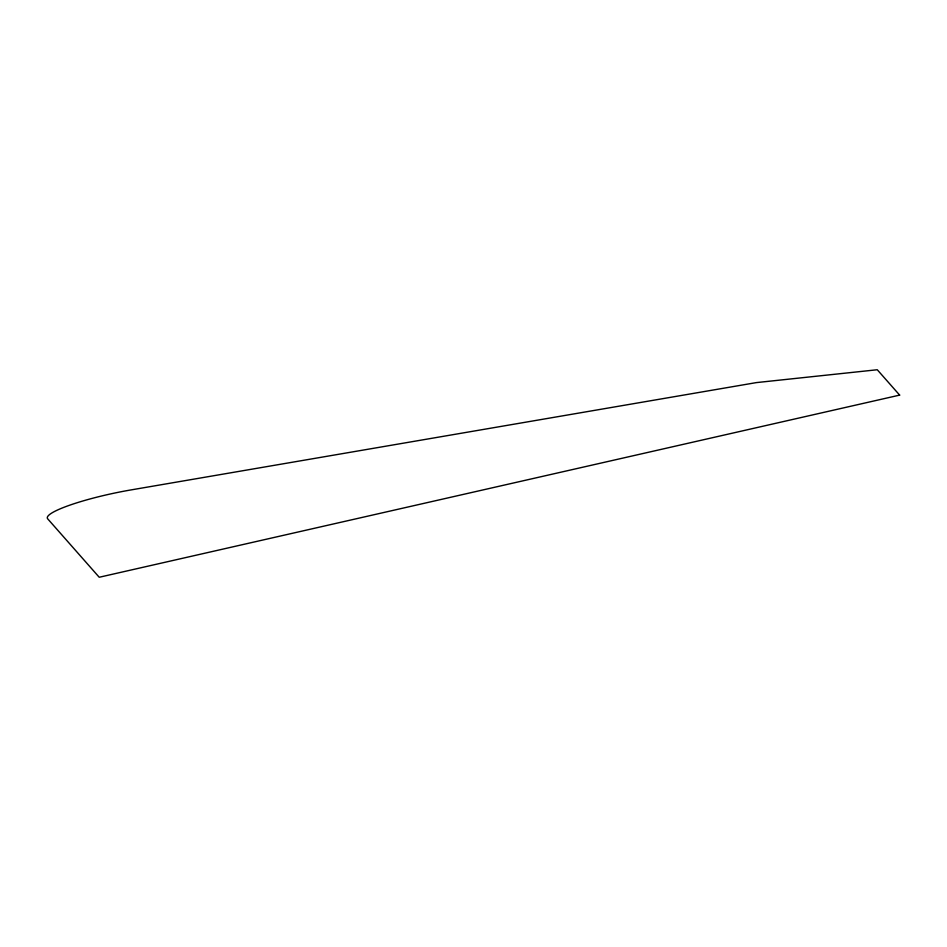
<?xml version="1.0" encoding="UTF-8"?>
<svg xmlns="http://www.w3.org/2000/svg" width="947" height="947" viewBox="0 0 947 947"><rect width="100%" height="100%" fill="white"/><g stroke="black" fill="none" stroke-linecap="round" stroke-linejoin="round"><path stroke-width="1.42" d="M899.65 395.112L99.222 577.256L47.741 518.885A69.368 10.37 -12.1 0 1 131.088 489.907L756.393 382.6L877.265 369.744L899.65 395.112"/></g></svg>
